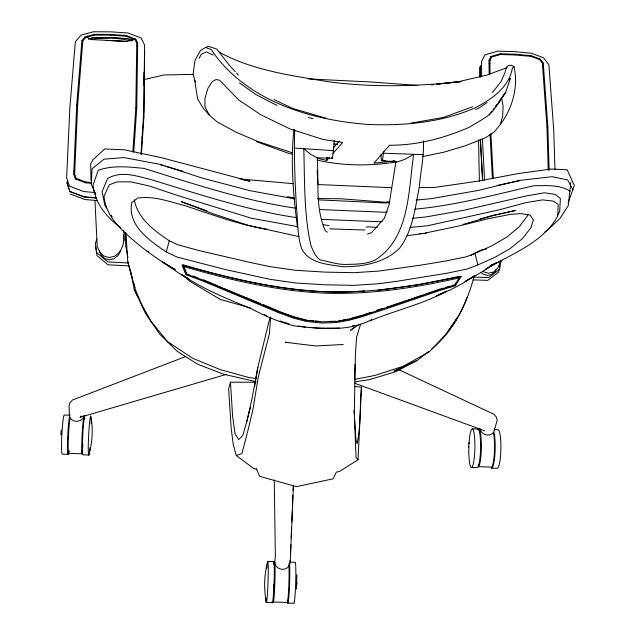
<?xml version="1.0" encoding="UTF-8"?>
<svg xmlns="http://www.w3.org/2000/svg" width="635" height="635" viewBox="0 0 635 635"><rect width="100%" height="100%" fill="white"/><g stroke="black" fill="none" stroke-linecap="round" stroke-linejoin="round"><path stroke-width="0.95" d="M355.013 364.331L354.632 378.976M143.835 85.177L143.978 72.342M143.915 117.157L144.645 50.713M296.553 589.169L296.886 574.611M133.763 152.194L136.747 108.069L137.692 43.156L135.771 39.14L126.254 35.473L110.49 34.409L94.512 34.322L85.201 36.806L81.931 40.632L76.724 105.013L73.708 174.038L75.343 178.927L85.574 182.809L91.472 183.309M288.854 563.88A20.693 1.151 -88.2 0 1 288.901 583.247A20.693 1.151 -88.2 0 1 287.591 601.821L287.274 602.44L273.344 602.028L273.582 584.176M132.826 152.003L135.819 108.037L136.779 43.283L135.057 39.672L126.016 36.195L110.45 35.139L94.655 35.052L85.773 37.425L82.828 40.87L77.66 105.037L74.668 173.927L76.144 178.34L85.844 182.015L91.662 182.507M256.246 468.686L259.731 476.329L296.418 486.648L333.129 478.822L336.336 472.13L339.479 471.495L358.037 459.692L361.482 387.104L354.306 386.54M294.688 129.564C293.965 155.821 294.878 182.102 296.593 208.336C297.974 221.782 297.212 235.831 301.696 248.753C309.047 263.676 328.644 264.454 343.051 266.748C363.045 266.827 384.596 262.811 399.447 248.388C412.814 230.838 415.123 208.201 419.259 187.222C420.537 171.775 424.299 156.393 423.354 140.827M293.449 485.061L290.29 561.57M290.528 553.664L290.886 544.759M291.163 537.837L291.56 527.939M291.798 522.002L292.235 511.119M292.433 506.166L292.87 495.284M293.068 490.339L293.267 485.386M67.167 181.554L67.096 183.166L69.898 191.619L84.106 197.025L96.488 198.064M423.164 154.726L413.655 154.297L405.051 159.266L397.772 161.861L382.453 160.79L383.738 151.36M296.831 584.216L296.91 582.819M110.45 35.139L110.49 34.409M294.211 148.13L303.784 148.677L310.729 154.456L317.19 157.766L332.557 158.258L334.32 140.406M270.653 316.817L269.43 333.764L258.334 376.73L252.833 410.059L246.57 436.023L241.856 453.565L236.252 455.478L233.132 443.794L231.156 428.141L228.624 388.834L230.473 382.238L255.913 382.222M142.042 138.533L142.169 136.557M141.01 154.194L143.835 110.76L144.597 45.109L141.216 38.044L128.135 33.012L110.927 31.853L93.615 31.75L81.042 35.108L75.351 41.743L69.89 107.331L66.643 177.649L69.453 186.134L83.741 191.564L95.226 192.532M141.43 154.44L143.907 116.888M60.817 435.023L61.158 430.038M361.482 387.104C359.656 405.932 361.085 425.188 357.084 443.73L355.925 439.595L354.663 419.878M327.001 157.543L326.795 160.417L317.333 158.329M468.678 447.413L469.027 442.698M186.674 274.336L183.245 264.906L186.674 274.336L201.938 279.678L279.551 311.968L293.56 317.032L306.197 320.286L321.191 321.81L336.272 321.469L349.123 319.23L363.482 315.293L440.555 289.377L454.858 285.274L459.851 276.281L461.153 276.447L455.366 285.71L440.015 290.417L390.739 307.308L363.355 316.325L348.933 320.326L336.09 322.564L321.056 323.024L306.102 321.389L293.465 318.135L279.392 312.999L202.208 280.757L185.896 274.717L181.991 264.97C241.332 281.273 302.704 296.077 364.728 290.854M70.001 418.298A19.614 1.31 -87 0 0 68.485 435.88A19.614 1.31 -87 0 0 68.35 452.358L68.636 453.35L82.098 453.811L82.899 443.944M500.182 260.898L500.023 262.803L497.538 268.415L493.474 272.074L488.458 273.217L483.259 271.653M544.814 231.854L547.187 230.322L560.054 218.361L568.301 205.494L570.809 182.221M68.636 453.35L68.89 450.39M273.979 564.706L274.137 563.086A20.709 0.992 -88.1 0 1 275.074 574.357A20.709 0.992 -88.1 0 1 273.622 601.408L273.344 602.028M327.128 157.758L326.795 160.417L329.398 157.464M293.997 129.389C290.314 161.822 293.299 194.897 297.45 227.108M395.843 162.1L389.08 204.621L384.302 218.345L371.427 232.743L367.427 234.148M254.635 386.532L257.818 367.443L269.875 317.786M501.102 260.485L499.539 269.327L488.648 277.574L473.019 277.043M499.078 269.494L498.61 272.137L487.743 280.384L473.139 279.876M499.396 267.724L499.705 265.962M257.818 367.443L251.603 400.55L246.491 422.696L242.729 435.602L238.641 439.563L235.021 433.737L232.601 416.235L230.473 382.238M548.219 170.156L546.957 126.849L542.369 63.246L539.552 59.571L530.979 56.388L531.122 55.682L515.604 54.237L500.253 53.777L490.95 56.483L489.037 60.261L489.14 74.16M267.375 562.872C264.065 575.778 263.811 589.359 266.263 602.44L272.288 602.615M123.658 230.521C124.904 239.927 123.444 251.357 114.308 256.405L108.958 257.548L103.823 255.976L99.687 251.92L97.187 246.023L94.98 200.819M466.955 297.521C460.097 316.833 447.643 335.772 431.84 349.02M246.491 422.696L250.436 407.495M425.14 233.093L460.605 225.608L487.878 218.789L510.603 214.336L521.113 213.63L529.963 215.043L533.376 219.845L530.9 227.719L522.47 238.601L510.04 248.618L494.856 257.334L477.949 264.89L467.066 269.034L446.881 273.24L396.994 281.273L379.174 283.686L354.179 285.345L324.739 284.798L295.108 282.94L269.454 279.209L225.211 269.51L176.919 257.024L166.299 251.936L169.275 240.721C154.289 230.751 137.684 218.599 134.295 199.723M568.15 202.732L574.326 185.444L567.118 169.759L551.196 169.029L517.914 173.633L477.774 181.189L434.705 187.412L419.124 187.516M422.624 156.591L443.667 152.233L465.463 145.725L485.569 137.739L494.268 131.985L500.38 124.365L502.666 116.126L503.111 106.164L501.531 97.623M474.266 275.757C468.9 296.227 460.637 316.214 447.056 332.653L457.184 317.873L447.103 332.946L429.522 351.647L403.09 366.324L374.936 375.428L354.941 379.333M528.042 214.098L527.502 215.868L519.168 226.878L506.833 237.03L491.76 245.864L474.964 253.54L466.36 256.77L446.262 260.882L421.132 265.097L378.865 271.074L353.989 272.677L324.691 272.113L295.196 270.264L283.734 268.629L269.669 266.573L251.301 262.715L199.041 250.587L177.554 244.697L169.275 240.721M494.443 429.736L497.173 420.465L496.387 417.147L494.109 414.369L399.066 369.776M96.798 239.117L95.361 243.546L96.814 252.643L107.855 261.922L128.834 262.985M126.016 36.195L126.254 35.473M360.736 323.993L356.576 337.153L355.378 355.513L354.306 413.726L356.052 457.533L358.037 459.692M85.574 182.809L85.844 182.015M496.006 269.669L495.292 271.288L491.768 274.463L487.426 275.447L482.933 274.098L480.957 272.359M490.037 74.224L489.926 60.476L491.641 57.079L500.483 54.507L515.636 54.967L530.979 56.388M480.925 65.302L479.981 67.246L479.981 77.272M394.573 160.988L374.007 163.131L389.541 145.217C417.235 145.455 444.381 138.073 469.646 127.119C479.338 120.547 491.768 116.189 496.824 104.727M509.413 80.113L510.318 78.391L505.674 92.345L497.554 104.751M199.009 58.523L201.319 54.237L206.534 51.887L213.122 55.086M120.801 250.793L117.872 255.683L113.776 258.874L109.149 259.866L104.704 258.501L101.124 254.992L99.322 250.738M455.097 284.075L455.97 282.623M458.819 277.947L459.851 276.281M557.617 214.955L559.705 211.693L560.364 198.525L555.395 194.413L544.552 192.786L525.875 196.032L464.145 210.209L426.442 216.852L412.71 218.281M495.506 107.267L505.674 92.345L498.856 101.735M489.188 115.03L492.03 111.117M493.173 109.553L494.308 107.99M495.443 106.426L496.578 104.862M500.38 124.365C512.389 108.529 518.755 86.296 513.945 66.675L511.278 65.183L508.214 65.659L506.571 67.12L504.881 72.866L501.094 81.431L492.474 92.488M333.653 147.733L339.217 141.089M493.387 432.61A19.32 3.215 -88.8 0 1 494.49 450.009A19.32 3.215 -88.8 0 1 492.355 466.177L491.514 467.122L478.433 466.669L479.242 465.725A19.328 3.08 -88.8 0 0 481.274 441.269A19.328 3.08 -88.8 0 0 477.75 429.855M333.129 153.241L342.646 142.486L322.842 139.398L290.131 128.976L260.731 114.713L238.808 100.012L219.639 80.256L216.019 79.526L212.304 81.534L207.907 88.328L204.986 98.274L204.946 106.767L209.352 115.11L217.146 121.92L236.347 132.31L257.683 141.414L292.735 152.884M185.896 274.717L186.706 273.868L189.357 274.796M81.447 415.973L80.161 417.274L226.322 374.388M539.552 59.571L540.115 59.015L543.242 63.087L547.862 126.905L549.14 170.22M513.945 66.675L512.366 68.223C508.841 87.836 491.228 99.56 474.726 108.021C441.285 122.484 404.654 125.881 368.586 124.476C309.658 120.15 245.634 100.671 211.082 49.498L205.534 47.482L200.581 50.363L195.016 60.198L193.056 74.486L195.397 81.828M354.06 327.319L350.56 330.327L359.323 324.239M428.72 351.457L417.02 360.601L393.883 371.213L417.147 360.394L395.875 371.658L369.443 379.627L354.933 381.841M297.196 226.552L251.365 218.226L178.713 195.842L149.598 186.095L130.762 181.816L117.007 181.935L109.268 184.793L104.045 196.334C105.974 219.051 126.214 234.291 142.47 247.753C152.9 255.802 163.798 263.223 175.3 269.661L162.425 261.914L178.316 272.78L188.698 279.019L181.467 274.495C203.192 289.306 227.774 298.982 251.928 309.039C265.374 316.206 279.416 322.223 294.235 325.914C319.929 328.716 348.083 332.184 371.792 319.603M135.771 39.14L127.254 41.331L92.543 39.64L85.201 36.806M75.343 178.927L76.144 178.34M487.164 102.537L478.314 108.394L475.639 109.466M493.268 264.477L481.83 272.018L465.074 281.527L475.385 275.312L462.748 283.273L450.874 289.679L436.674 295.783L446.794 291.116C422.656 304.348 395.502 310.221 370.245 320.794M493.292 264.446L485.386 269.47C510.881 253.889 542.465 243.53 557.8 216.019L558.181 204.446L553.244 201.073L542.488 199.898L526.193 202.581L499.34 209.788L427.522 225.766L409.892 227.449M491.172 265.478L497.078 262.533L490.029 265.938L501.92 260.509M470.606 255.445L480.798 250.063L486.394 249.039M205.534 47.482L208.248 46.307L216.821 49.101L228.878 64.683L235.204 71.652M185.833 356.481L72.541 399.986L70.017 402.606L69.048 405.908L69.342 414.687A7.517 6.628 -8 0 0 76.136 421.299A7.517 6.628 -8 0 0 84.233 415.457M507.135 67.588L486.981 75.025L459.819 81.383L436.451 84.185M472.662 106.751L443.389 117.435L410.385 123.222M363.133 315L371.054 312.206M411.067 299.125L423.085 294.91M425.863 293.941L439.73 289.084M390.469 306.014L410.131 299.434M376.396 310.364L382.969 308.332M386.715 307.173L389.533 306.308M462.947 224.457L494.379 215.241L515.406 210.502L493.212 215.4M440.666 288.822L443.46 288.02M445.325 287.48L449.993 286.139M451.858 285.607L454.66 284.805L455.366 285.71M349.766 318.706L362.18 315.27M479.973 218.932L492.252 215.614M88.519 38.838L93.885 37.401L111.117 37.505L128.254 38.656L132.588 40.33M88.551 39.132L93.02 37.933M90.234 39.346C103.672 37.433 118.507 37.687 131.683 40.981M143.431 79.78L163.632 75.025L193.207 74.335M458.907 276.487L418.314 284.774L377.912 290.338M459.351 277.844C415.036 287.972 369.626 294.767 324.064 293.148C276.288 290.917 229.457 279.9 183.698 266.525M519.724 180.713L497.792 185.317M461.153 276.447C416.092 285.75 370.269 293.592 324.088 291.822C276.471 289.528 229.751 278.709 184.19 265.176M542.369 63.246L543.242 63.087M339.042 320.707L340.995 320.365M342.948 320.016L347.837 319.151M339.447 327.993L319.945 328.12L308.491 327.358M352.504 325.707L354.37 325.382M366.181 227.187L368.522 226.814L377.404 227.473M136.779 43.283L137.692 43.156M407.027 235.704L426.442 233.085M396.232 161.957C370.213 166.124 343.321 166.092 317.579 160.21M431.578 84.765L433.522 84.534M73.708 174.038L74.668 173.927M431.609 84.812L433.578 84.606M437.507 84.185L441.436 83.756M443.405 83.55L461.089 81.653C416.87 86.439 372.118 87.646 327.946 81.677C290.878 75.478 252.5 70.437 219.091 52.054M382.294 221.432L379.349 221.734L321.405 219.337M387.286 211.923L384.334 212.217L319.365 209.534M414.822 209.161C455.255 205.534 494.53 194.786 533.971 185.714C546.052 185.753 559.364 184.388 570.063 191.111M419.33 233.68L422.235 233.386M389.533 202.613L385.596 202.986L318.151 199.858M416.068 200.089L431.8 198.596L478.409 190.397L519.239 180.443L552.125 176.705L567.634 179.872L573.04 190.119M343.273 344.487L315.659 345.972L285.226 342.241L288.036 342.376M389.882 201.763L384.953 202.192L340.995 198.763L317.436 198.541M329.549 321.397L336.113 321.231M391.874 187.698L318.222 184.579M93.909 37.695L109.228 37.782M106.093 40.418L127.508 41.553M73.843 170.839L74.803 170.855M136.731 46.22L137.644 46.236M364.847 230.021L329.581 228.854M323.231 224.703L328.962 225.56M76.724 105.013L77.66 105.037M135.819 108.037L136.747 108.069M287.639 603.075L293.664 603.25A20.693 1.222 -88.2 0 0 295.592 585.613A20.693 1.222 -88.2 0 0 295.251 562.277L290.1 562.118M267.899 561.427L273.915 561.61M293.449 183.706L239.863 178.951M471.233 467.384L476.901 467.582A19.328 3.072 -88.8 0 0 480.568 449.532A19.328 3.072 -88.8 0 0 478.107 429.006L472.448 428.808M68.167 454.311L62.333 454.112A19.614 1.381 -87 0 1 61.833 435.65A19.614 1.381 -87 0 1 64.246 414.996L70.064 415.203A19.614 1.318 -87 0 0 67.524 440.873A19.614 1.318 -87 0 0 68.985 451.056M383.643 153.218L413.655 154.297C408.321 190.556 409.972 238.26 374.833 260.199C365.736 264.358 354.981 264.216 345.059 264.438C336.51 264.438 328.525 261.469 320.223 259.898C315.174 256.619 312.928 250.571 310.832 245.173C303.776 213.543 304.776 180.88 303.784 148.677L333.7 150.662M494.379 429.593L498.142 429.728A19.32 3.278 -88.8 0 1 500.848 450.239A19.32 3.278 -88.8 0 1 496.975 468.273L491.323 468.082A19.32 3.223 -88.8 0 0 494.871 455.001A19.32 3.223 -88.8 0 0 494.022 432.625M81.685 43.688L82.598 43.72M385.159 160.528L381.325 160.337L381.063 154.948M385.239 160.544L381.325 160.337L382.453 160.79M393.065 160.965L395.018 161.068M308.102 78.899L372.046 82.058L417.036 85.415M542.576 66.072L543.465 66.119M546.957 126.849L547.862 126.905M114.943 38.052L120.65 38.433M305.625 327.168L298.125 326.009M128.897 265.867L107.974 264.803L96.964 255.54L95.52 246.459M298.918 236.553L248.817 225.52L212.971 213.725L181.435 201.692L206.835 210.788M489.061 63.309L489.95 63.381M96.464 197.818L84.074 196.771L69.858 191.365L67.056 182.904M97.576 200.589L84.86 199.517L70.072 193.977M308.983 320.342L313.642 320.826M315.508 321.024L320.167 321.508M333.867 143.915L337.749 144.407M256.04 378.579L248.237 377.341L220.258 369.618L192.802 358.346L167.434 341.566L151.09 321.358L142.161 305.379L135.271 289.338L127.794 261.795L125.944 232.839M287.234 196.675L293.941 197.842M294.64 198.89L249.769 190.627L202.755 178.229L160.48 164.457L123.881 157.551L104.005 159.171L92.059 168.815L91.313 184.618L95.718 194.373M296.053 208.264C243.999 200.66 194.096 183.975 144.058 168.41C128.881 166.918 112.998 165.044 98.298 170.228L93.099 184.698C94.329 202.621 106.593 217.416 120.61 227.632M266.922 229.203C238.76 224.846 212.019 214.479 185.015 205.708C169.624 201.732 154.051 195.691 137.866 198.041L131.882 202.501C126.786 225.115 150.035 241.094 166.299 251.936M242.546 179.745L250.007 181.166L161.314 157.663L124.508 149.828L104.711 148.955L92.837 159.869L90.71 163.941L90.924 179.975M296.204 217.591C246.451 210.145 198.731 194.119 150.781 179.522C136.882 176.125 120.864 170.402 107.537 178.61L102.06 191.778L104.918 205.51L106.474 207.947M257.008 469.424L253.802 468.567L236.252 455.478M250.5 307.983L220.218 299.371L189.794 281.281L183.19 275.415M255.929 381.635L223.449 374.166L197.604 364.18L177.109 351.234L159.583 334.002L145.693 313.817L134.16 289.203L130.365 269.796M292.616 154.241L287.814 153.091L256.357 141.605M489.037 60.261L489.926 60.476M288.925 323.739L279.852 320.992M308.245 117.507L312.944 118.674M306.181 320.048L293.711 316.801L279.733 311.698L267.708 306.364M81.931 40.632L82.828 40.87M160.488 164.838L163.29 165.64M165.156 166.179L182.92 171.283M325.922 118.205L292.656 108.426L274.034 99.568M192.897 276.034L197.326 277.59M354.862 383.31L484.664 430.816M531.122 55.682L540.115 59.015M129.135 39.283L131.739 40.283M260.683 303.609L232.108 291.917M263.319 304.641L266.835 306.022M146.931 251.174L148.669 251.889M203.525 279.829L217.821 285.869M219.607 286.623L222.282 287.758M224.068 288.512L231.219 291.536M331.621 157.813L332.557 158.258M276.868 105.394L255.913 94.536L239.498 82.899M264.533 314.444L267.549 316.738M327.287 232.219L325.168 230.529C315.166 207.653 319.008 181.975 317.19 157.766M490.95 56.483L491.641 57.079M236.466 73.049L238.363 75.136M209.352 115.11L203.287 108.347L197.628 99.02L194.715 80.407M111.141 215.241L112.173 216.868M134.16 289.203L137.732 296.831M454.66 284.805L454.858 285.274M500.253 53.777L500.483 54.507M133.89 283.432L134.953 287.449M474.964 253.54L477.949 264.89M127.794 261.795L131.818 277.217M82.098 453.811L81.852 452.818A19.606 1.167 -87.1 0 1 82.677 426.442A19.606 1.167 -87.1 0 1 84.693 417.87L84.717 419.56M127.952 257.445L125.722 246.055L125.198 232.283M94.512 34.322L94.655 35.052M91.122 418.1C93.226 430.387 92.234 443.063 88.821 455.025L83.002 454.827A19.606 1.159 -87.1 0 1 82.709 436.388A19.606 1.159 -87.1 0 1 84.876 415.734M123.476 234.537L123.944 240.347M354.005 410.297L354.266 414.131M468.725 452.303L468.987 456.597A19.336 3.008 -88.7 0 0 473.631 462.201A19.336 3.008 -88.7 0 0 473.726 431.308A19.336 3.008 -88.7 0 0 469.027 443.944M478.322 464.717L478.433 466.669M480.457 139.255L482.679 180.523M480.346 139.517L482.568 180.777M317.167 170.474L317.897 183.88M490.903 133.374L493.316 178.681M490.045 134.31L492.395 178.8M482.481 139.184L484.553 180.364M515.604 54.237L515.636 54.967M478.568 139.811L479.369 181.396M554.966 169.418L553.712 129.77L548.886 64.77L543.449 57.706L531.304 53.197L514.493 51.641L497.737 51.133L484.926 54.848L481.552 61.5L481.616 76.256M274.256 479.957L275.36 557.086L274.947 559.864A7.755 7.271 10.5 0 0 282.281 569.309A7.755 7.271 10.5 0 0 289.893 560.395M480.084 66.969L480.084 77.002M289.441 563.062A20.693 1.159 -88.2 0 1 289.211 591.63A20.693 1.159 -88.2 0 1 287.282 600.043M273.36 563.062A20.709 0.984 -88.1 0 1 274.114 581.723A20.709 0.984 -88.1 0 1 272.129 601.543M267.208 564.245A20.709 0.921 -88.1 0 1 268.248 569.23A20.709 0.921 -88.1 0 1 267.24 596.654A20.709 0.921 -88.1 0 1 265.97 598.186M266.867 568.206A20.709 0.921 -88.1 0 1 267.033 566.063M468.844 451.858A19.336 3.008 -88.7 0 1 468.9 446.873M90.003 447.413A19.598 1.095 -87.1 0 1 88.265 449.89A19.598 1.095 -87.1 0 1 89.741 420.997A19.598 1.095 -87.1 0 1 91.218 423.696M494.522 429.109A7.398 6.445 21.7 0 1 487.712 435.07A7.398 6.445 21.7 0 1 480.028 428.696"/></g></svg>
